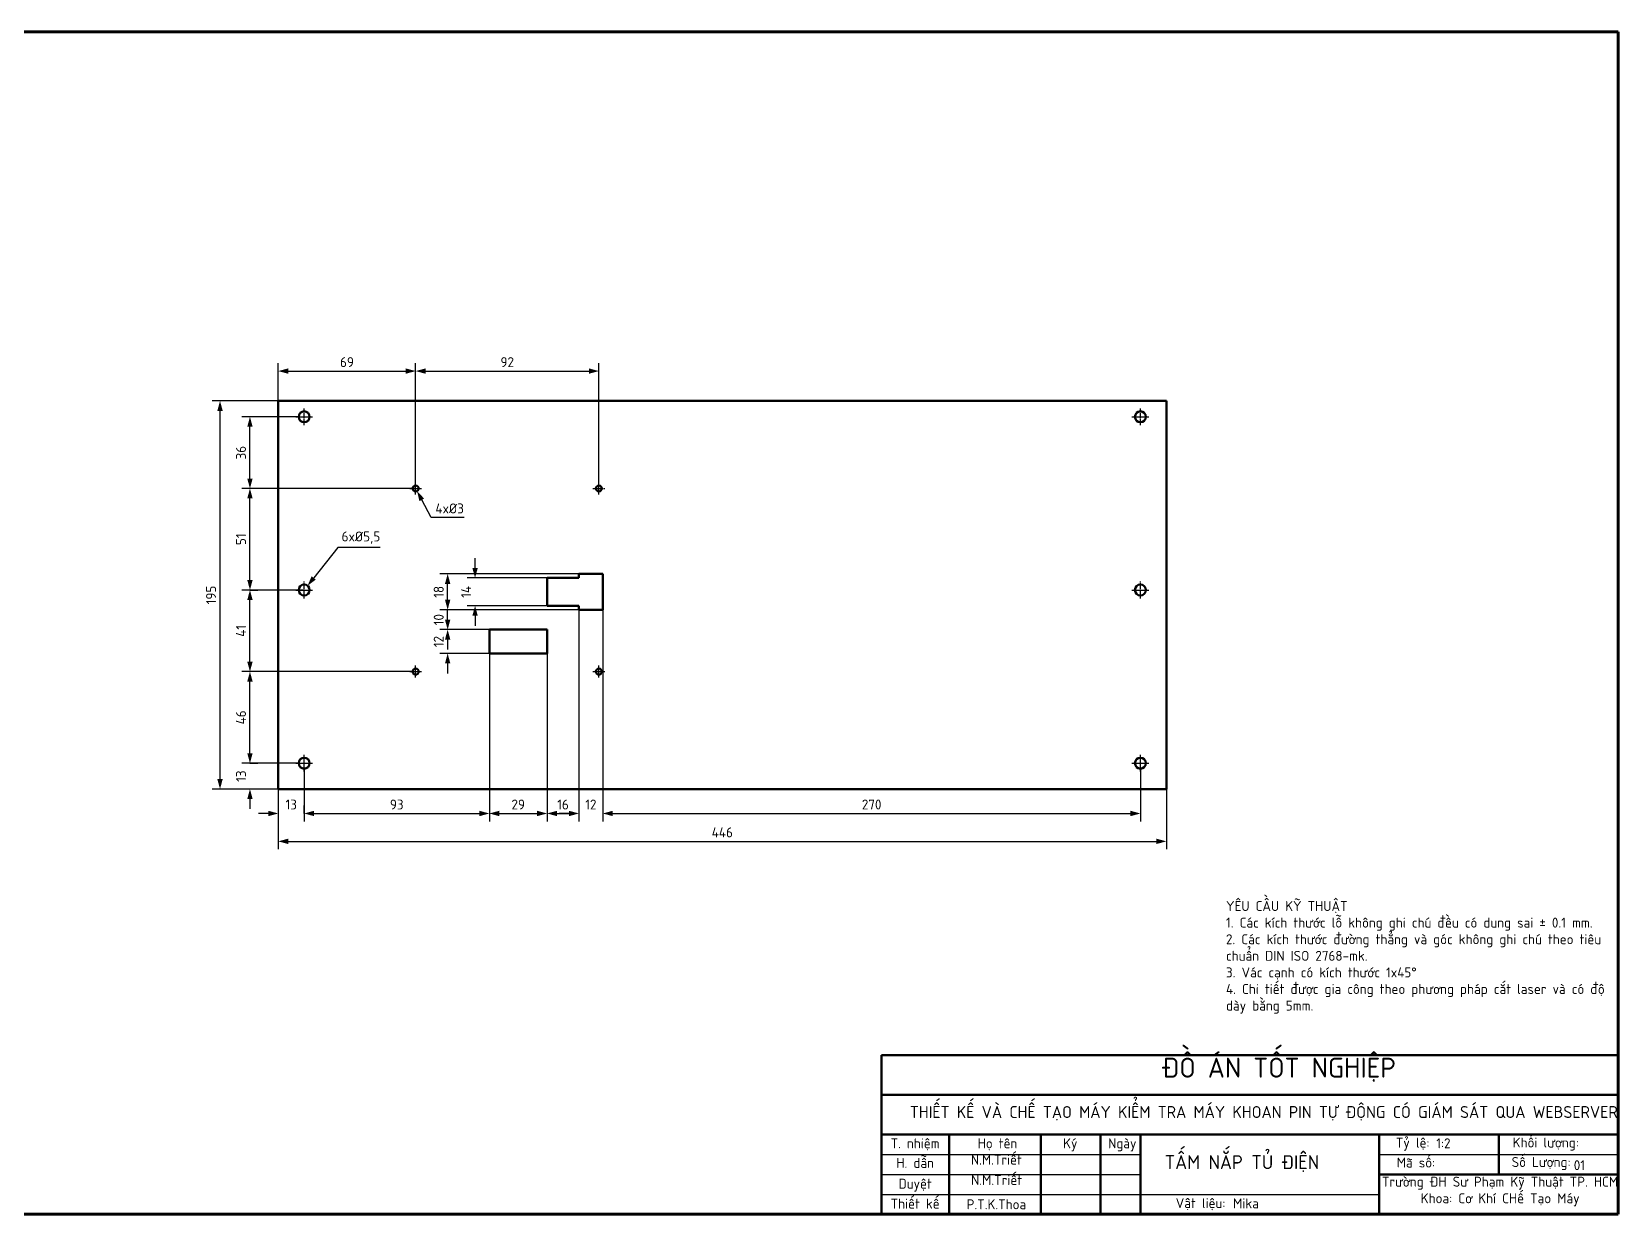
# Model space of a CAD drawing. Header units: millimetres. Extents: x -190 to 12889, y -227 to 3957.
# Drawn here: x 1975 to 2772, y 483 to 1077 of the extents above; entities that cross this region are included whole.
import ezdxf

# ---------------------------------------------------------------- set-up
doc = ezdxf.new("R2010")
doc.units = ezdxf.units.MM
doc.header["$LTSCALE"] = 0.7
doc.header["$PDMODE"] = 35
doc.header["$PDSIZE"] = -4
doc.linetypes.add('CENTER2', pattern=[1.125, 0.75, -0.125, 0.125, -0.125])
doc.layers.get('0').update_dxf_attribs({"color": 255})
for name, color, linetype, lineweight in [('AM_5', 10, 'Continuous', 25), ('AMC_Contour', 7, 'Continuous', 50), ('CON', 7, 'Continuous', 50), ('DIM', 94, 'Continuous', 25), ('KHUNGBV', 5, 'Continuous', 70), ('TEXT', 7, 'Continuous', 25)]:
    doc.layers.add(name, color=color, linetype=linetype, lineweight=lineweight)
doc.styles.add('TCVN-7284', font='tcvn+7284-2003r.ttf')
doc.dimstyles.new('TCVN_ISO-25_RadiusDia', dxfattribs={"dimtxt": 2.5, "dimasz": 2.5, "dimexe": 2, "dimexo": 0, "dimgap": 1, "dimtad": 1, "dimtoh": 1, "dimtxsty": 'TCVN-7284', "dimblk": 'Arrow', "dimcen": 0, "dimclrd": 256, "dimclre": 256, "dimclrt": 256, "dimadec": 0, "dimazin": 0, "dimtfac": 1, "dimtofl": 0, "dimtmove": 1, "dimatfit": 0, "dimldrblk": 'Arrow', "dimfxl": 1, "dimlwd": -1, "dimlwe": -1, "dimarcsym": 0})

# ---------------------------------------------------------------- blocks, each defined once
blk = doc.blocks.new('KHUNG_A3')
at = {"layer": 'CON', "color": 8, "linetype": 'Continuous', "ltscale": 0.66}
for p, q in [((296.71, 84.61), (296.71, 44.61)), ((296.71, 84.61), (481.71, 84.61)), ((296.71, 74.61), (481.71, 74.61)), ((296.71, 64.61), (481.71, 64.61)), ((313.71, 64.61), (313.71, 44.61)), ((336.71, 64.61), (336.71, 44.61)), ((351.71, 64.61), (351.71, 44.61)), ((361.71, 64.61), (361.71, 44.61)), ((421.71, 44.61), (421.71, 64.61)), ((451.71, 54.61), (451.71, 64.61)), ((421.71, 54.61), (481.71, 54.61))]:
    blk.add_line(p, q, dxfattribs=at)
at = {"layer": 'DIM', "color": 8, "linetype": 'Continuous', "ltscale": 0.66}
for p, q in [((296.71, 59.61), (361.71, 59.61)), ((421.71, 59.61), (481.71, 59.61)), ((296.71, 54.61), (361.71, 54.61)), ((296.71, 49.61), (421.71, 49.61))]:
    blk.add_line(p, q, dxfattribs=at)
at = {"layer": 'KHUNGBV', "color": 8, "linetype": 'Continuous', "ltscale": 0.66}
for p, q in [((481.71, 341.61), (61.71, 341.61)), ((481.71, 44.61), (481.71, 341.61)), ((61.71, 44.61), (481.71, 44.61))]:
    blk.add_line(p, q, dxfattribs=at)
at = {"color": 255, "attachment_point": 1, "style": 'TCVN-7284'}
for s, width, insert, char_height in [('{\\W1.485708; }ĐỒ ÁN TỐT NGHIỆP', 65.6643, (362.61, 83.93), 5), ('\\pxqc;T. nhiệm', 16.8827, (296.71, 63.68), 2.5), ('\\pxqc;Tỷ lệ:', 9.8035, (425.19, 63.83), 2.5), ('\\pxqc;Khối lượng:', 20.0073, (453.51, 63.88), 2.5), ('\\pxqc;N.M.Triết', 16.8827, (317.11, 59.57), 2.5), ('{\\W2.460912; }Họ tên', 16.8827, (317.11, 63.68), 2.5), ('{\\W4.544245; }Ký', 16.8827, (335.42, 63.68), 2.5), ('{\\W1.017842; }Ngày', 9.8035, (352.08, 63.68), 2.5), ('\\pxqc;Số Lượng:', 17.9691, (453.36, 58.98), 2.5), ('\\pxqc;H. dẫn', 16.8827, (296.71, 58.76), 2.5), ('{\\W0.286782; }Mã số:', 12.5818, (425.56, 58.85), 2.5), ('\\pxqc;Duyệt', 16.8827, (296.71, 53.54), 2.5), ('\\pxqc;N.M.Triết', 16.8827, (317.16, 54.47), 2.5), ('{\\W0.981773; }Trường ĐH Sư Phạm Kỹ Thuật TP. HCM\\P{\\W7.398439; }Khoa: Cơ Khí CHế Tạo Máy ', 61.6953, (420.88, 54.04), 2.5), ('\\pxqc;Thiết kế', 16.8827, (296.71, 48.52), 2.5), ('\\pxqc;P.T.K.Thoa', 16.8827, (317.11, 48.37), 2.5), ('\\pxi-3,l3,qc,t3;Vật liệu:', 59.8171, (346.92, 48.66), 2.5)]:
    blk.add_mtext_dynamic_manual_height_columns(s, width=width, gutter_width=88.6, heights=[0], dxfattribs=dict(at, insert=insert, char_height=char_height))
at = {"color": 255, "insert": (303.83, 71.79), "char_height": 3, "width": 178.521, "attachment_point": 1, "style": 'TCVN-7284'}
blk.add_mtext('THIẾT KẾ VÀ CHẾ TẠO MÁY KIỂM TRA MÁY KHOAN PIN TỰ ĐỘNG CÓ GIÁM SÁT QUA WEBSERVER\\P', dxfattribs=at)
blk = doc.blocks.new('*U616')
at = {"layer": 'AM_5', "color": 0, "linetype": 'CENTER2', "ltscale": 2.5, "transparency": 16777216}
for p, q in [((-4.25, 0), (-0.55, 0)), ((0, 0.55), (0, 4.25)), ((0.55, 0), (4.25, 0)), ((0, -4.25), (0, -0.55))]:
    blk.add_line(p, q, dxfattribs=at)
at = {"layer": 'AM_5', "color": 0, "linetype": 'Continuous', "ltscale": 2.5, "transparency": 16777216}
for p, q in [((-0.275, 0), (0.275, 0)), ((0, -0.275), (0, 0.275))]:
    blk.add_line(p, q, dxfattribs=at)
blk = doc.blocks.new('*U617')
at = {"layer": 'AM_5', "color": 0, "linetype": 'CENTER2', "ltscale": 2.5, "transparency": 16777216}
for p, q in [((-4.25, 0), (-0.55, 0)), ((0, 0.55), (0, 4.25)), ((0.55, 0), (4.25, 0)), ((0, -4.25), (0, -0.55))]:
    blk.add_line(p, q, dxfattribs=at)
at = {"layer": 'AM_5', "color": 0, "linetype": 'Continuous', "ltscale": 2.5, "transparency": 16777216}
for p, q in [((-0.275, 0), (0.275, 0)), ((0, -0.275), (0, 0.275))]:
    blk.add_line(p, q, dxfattribs=at)
blk = doc.blocks.new('*U618')
at = {"layer": 'AM_5', "color": 0, "linetype": 'CENTER2', "ltscale": 2.5, "transparency": 16777216}
for p, q in [((-4.25, 0), (-0.55, 0)), ((0, 0.55), (0, 4.25)), ((0.55, 0), (4.25, 0)), ((0, -4.25), (0, -0.55))]:
    blk.add_line(p, q, dxfattribs=at)
at = {"layer": 'AM_5', "color": 0, "linetype": 'Continuous', "ltscale": 2.5, "transparency": 16777216}
for p, q in [((-0.275, 0), (0.275, 0)), ((0, -0.275), (0, 0.275))]:
    blk.add_line(p, q, dxfattribs=at)
blk = doc.blocks.new('*U619')
at = {"layer": 'AM_5', "color": 0, "linetype": 'CENTER2', "ltscale": 2.5, "transparency": 16777216}
for p, q in [((-4.25, 0), (-0.55, 0)), ((0, 0.55), (0, 4.25)), ((0.55, 0), (4.25, 0)), ((0, -4.25), (0, -0.55))]:
    blk.add_line(p, q, dxfattribs=at)
at = {"layer": 'AM_5', "color": 0, "linetype": 'Continuous', "ltscale": 2.5, "transparency": 16777216}
for p, q in [((-0.275, 0), (0.275, 0)), ((0, -0.275), (0, 0.275))]:
    blk.add_line(p, q, dxfattribs=at)
blk = doc.blocks.new('*U620')
at = {"layer": 'AM_5', "color": 0, "linetype": 'CENTER2', "ltscale": 2.5, "transparency": 16777216}
for p, q in [((-3, 0), (-0.3, 0)), ((0, 0.3), (0, 3)), ((0.3, 0), (3, 0)), ((0, -3), (0, -0.3))]:
    blk.add_line(p, q, dxfattribs=at)
at = {"layer": 'AM_5', "color": 0, "linetype": 'Continuous', "ltscale": 2.5, "transparency": 16777216}
for p, q in [((-0.15, 0), (0.15, 0)), ((0, -0.15), (0, 0.15))]:
    blk.add_line(p, q, dxfattribs=at)
blk = doc.blocks.new('*U621')
at = {"layer": 'AM_5', "color": 0, "linetype": 'CENTER2', "ltscale": 2.5, "transparency": 16777216}
for p, q in [((-3, 0), (-0.3, 0)), ((0, 0.3), (0, 3)), ((0.3, 0), (3, 0)), ((0, -3), (0, -0.3))]:
    blk.add_line(p, q, dxfattribs=at)
at = {"layer": 'AM_5', "color": 0, "linetype": 'Continuous', "ltscale": 2.5, "transparency": 16777216}
for p, q in [((-0.15, 0), (0.15, 0)), ((0, -0.15), (0, 0.15))]:
    blk.add_line(p, q, dxfattribs=at)
blk = doc.blocks.new('*U622')
at = {"layer": 'AM_5', "color": 0, "linetype": 'CENTER2', "ltscale": 2.5, "transparency": 16777216}
for p, q in [((-3, 0), (-0.3, 0)), ((0, 0.3), (0, 3)), ((0.3, 0), (3, 0)), ((0, -3), (0, -0.3))]:
    blk.add_line(p, q, dxfattribs=at)
at = {"layer": 'AM_5', "color": 0, "linetype": 'Continuous', "ltscale": 2.5, "transparency": 16777216}
for p, q in [((-0.15, 0), (0.15, 0)), ((0, -0.15), (0, 0.15))]:
    blk.add_line(p, q, dxfattribs=at)
blk = doc.blocks.new('*U613')
at = {"layer": 'AM_5', "color": 0, "linetype": 'CENTER2', "ltscale": 2.5, "transparency": 16777216}
for p, q in [((-3, 0), (-0.3, 0)), ((0, 0.3), (0, 3)), ((0.3, 0), (3, 0)), ((0, -3), (0, -0.3))]:
    blk.add_line(p, q, dxfattribs=at)
at = {"layer": 'AM_5', "color": 0, "linetype": 'Continuous', "ltscale": 2.5, "transparency": 16777216}
for p, q in [((-0.15, 0), (0.15, 0)), ((0, -0.15), (0, 0.15))]:
    blk.add_line(p, q, dxfattribs=at)
blk = doc.blocks.new('*U614')
at = {"layer": 'AM_5', "color": 0, "linetype": 'CENTER2', "ltscale": 2.5, "transparency": 16777216}
for p, q in [((-4.25, 0), (-0.55, 0)), ((0, 0.55), (0, 4.25)), ((0.55, 0), (4.25, 0)), ((0, -4.25), (0, -0.55))]:
    blk.add_line(p, q, dxfattribs=at)
at = {"layer": 'AM_5', "color": 0, "linetype": 'Continuous', "ltscale": 2.5, "transparency": 16777216}
for p, q in [((-0.275, 0), (0.275, 0)), ((0, -0.275), (0, 0.275))]:
    blk.add_line(p, q, dxfattribs=at)
blk = doc.blocks.new('*U615')
at = {"layer": 'AM_5', "color": 0, "linetype": 'CENTER2', "ltscale": 2.5, "transparency": 16777216}
for p, q in [((-4.25, 0), (-0.55, 0)), ((0, 0.55), (0, 4.25)), ((0.55, 0), (4.25, 0)), ((0, -4.25), (0, -0.55))]:
    blk.add_line(p, q, dxfattribs=at)
at = {"layer": 'AM_5', "color": 0, "linetype": 'Continuous', "ltscale": 2.5, "transparency": 16777216}
for p, q in [((-0.275, 0), (0.275, 0)), ((0, -0.275), (0, 0.275))]:
    blk.add_line(p, q, dxfattribs=at)
blk = doc.blocks.new('NAP_TREN1')
at = {"layer": 'CON'}
for p, q in [((3385.56, 809.79), (2939.56, 809.79)), ((2939.56, 809.79), (2939.56, 614.79)), ((3385.56, 614.79), (3385.56, 809.79)), ((3090.56, 720.89), (3074.56, 720.89)), ((3074.56, 720.89), (3074.56, 706.89)), ((3102.56, 722.89), (3090.56, 722.89)), ((3090.56, 722.89), (3090.56, 720.89)), ((3102.56, 704.89), (3102.56, 722.89)), ((3074.56, 706.89), (3090.56, 706.89)), ((3090.56, 706.89), (3090.56, 704.89)), ((3090.56, 704.89), (3102.56, 704.89)), ((3074.56, 694.89), (3045.56, 694.89)), ((3045.56, 694.89), (3045.56, 682.89)), ((3074.56, 682.89), (3074.56, 694.89)), ((3045.56, 682.89), (3074.56, 682.89)), ((2939.56, 614.79), (3385.56, 614.79))]:
    blk.add_line(p, q, dxfattribs=at)
for centre, radius in [((2952.56, 801.79), 2.75), ((3372.56, 801.79), 2.75), ((3008.56, 765.79), 1.5), ((3100.56, 765.79), 1.5), ((2952.56, 714.79), 2.75), ((3372.56, 714.79), 2.75), ((3008.56, 673.79), 1.5), ((3100.56, 673.79), 1.5), ((2952.56, 627.79), 2.75), ((3372.56, 627.79), 2.75)]:
    blk.add_circle(centre, radius, dxfattribs=at)
at = {"layer": 'AM_5', "linetype": 'CENTER2', "ltscale": 2.5}
for name, p in [('*U615', (2952.56, 801.79)), ('*U617', (3372.56, 801.79)), ('*U613', (3008.56, 765.79)), ('*U622', (3100.56, 765.79)), ('*U614', (2952.56, 714.79)), ('*U616', (3372.56, 714.79)), ('*U620', (3008.56, 673.79)), ('*U621', (3100.56, 673.79)), ('*U619', (2952.56, 627.79)), ('*U618', (3372.56, 627.79))]:
    blk.add_blockref(name, p, dxfattribs=at)
blk = doc.blocks.new('Arrow')
at = {"layer": 'DIM'}
blk.add_solid([(-1, 0.27), (-1, -0.27), (0, 0)], dxfattribs=at)
blk = doc.blocks.new('*D285')
at = {"layer": 'Defpoints', "color": 0, "ltscale": 0.2, "transparency": 16777216}
for p in [(2084.4, 709.44), (2108.87, 709.44), (2098.62, 696.44)]:
    blk.add_point(p, dxfattribs=at)
at = {"layer": 'DIM', "linetype": 'ByBlock', "ltscale": 0.2, "transparency": 16777216}
for p, q in [((2084.4, 714.44), (2084.4, 719.44)), ((2108.87, 709.44), (2080.4, 709.44)), ((2098.62, 696.44), (2080.4, 696.44)), ((2084.4, 691.44), (2084.4, 686.44))]:
    blk.add_line(p, q, dxfattribs=at)
at = {"layer": 'DIM', "ltscale": 0.2, "transparency": 16777216, "xscale": 5.000000000000013, "yscale": 5.000000000000013, "zscale": 5.000000000000013}
for p, rotation in [((2084.4, 709.44), 270), ((2084.4, 696.44), 90)]:
    blk.add_blockref('Arrow', p, dxfattribs=dict(at, rotation=rotation))
at = {"layer": 'DIM', "ltscale": 0.2, "transparency": 16777216, "insert": (2079.9, 702.94), "char_height": 5, "attachment_point": 5, "rotation": 90, "style": 'TCVN-7284'}
blk.add_mtext('13', dxfattribs=at)
blk = doc.blocks.new('*D286')
at = {"layer": 'Defpoints', "color": 0, "ltscale": 0.2, "transparency": 16777216}
for p in [(2084.4, 847.44), (2167.62, 847.44), (2111.62, 796.44)]:
    blk.add_point(p, dxfattribs=at)
at = {"layer": 'DIM', "linetype": 'ByBlock', "ltscale": 0.2, "transparency": 16777216}
for p, q in [((2167.62, 847.44), (2080.4, 847.44)), ((2084.4, 801.44), (2084.4, 842.44)), ((2111.62, 796.44), (2080.4, 796.44))]:
    blk.add_line(p, q, dxfattribs=at)
at = {"layer": 'DIM', "ltscale": 0.2, "transparency": 16777216, "xscale": 5.000000000000013, "yscale": 5.000000000000013, "zscale": 5.000000000000013}
for p, rotation in [((2084.4, 847.44), 90), ((2084.4, 796.44), 270)]:
    blk.add_blockref('Arrow', p, dxfattribs=dict(at, rotation=rotation))
at = {"layer": 'DIM', "ltscale": 0.2, "transparency": 16777216, "insert": (2079.9, 821.94), "char_height": 5, "attachment_point": 5, "rotation": 90, "style": 'TCVN-7284'}
blk.add_mtext('51', dxfattribs=at)
blk = doc.blocks.new('*D287')
at = {"layer": 'Defpoints', "color": 0, "ltscale": 0.2, "transparency": 16777216}
for p in [(2084.4, 883.44), (2108.87, 883.44), (2167.62, 847.44)]:
    blk.add_point(p, dxfattribs=at)
at = {"layer": 'DIM', "linetype": 'ByBlock', "ltscale": 0.2, "transparency": 16777216}
for p, q in [((2108.87, 883.44), (2080.4, 883.44)), ((2084.4, 852.44), (2084.4, 878.44)), ((2167.62, 847.44), (2080.4, 847.44))]:
    blk.add_line(p, q, dxfattribs=at)
at = {"layer": 'DIM', "ltscale": 0.2, "transparency": 16777216, "xscale": 5.000000000000013, "yscale": 5.000000000000013, "zscale": 5.000000000000013}
for p, rotation in [((2084.4, 883.44), 90), ((2084.4, 847.44), 270)]:
    blk.add_blockref('Arrow', p, dxfattribs=dict(at, rotation=rotation))
at = {"layer": 'DIM', "ltscale": 0.2, "transparency": 16777216, "insert": (2079.9, 865.44), "char_height": 5, "attachment_point": 5, "rotation": 90, "style": 'TCVN-7284'}
blk.add_mtext('36', dxfattribs=at)
blk = doc.blocks.new('*D288')
at = {"layer": 'Defpoints', "color": 0, "ltscale": 0.2, "transparency": 16777216}
for p in [(2084.4, 755.44), (2166.12, 755.44), (2084.4, 709.44)]:
    blk.add_point(p, dxfattribs=at)
at = {"layer": 'DIM', "linetype": 'ByBlock', "ltscale": 0.2, "transparency": 16777216}
for p, q in [((2166.12, 755.44), (2080.4, 755.44)), ((2084.4, 714.44), (2084.4, 750.44)), ((2084.4, 709.44), (2088.4, 709.44))]:
    blk.add_line(p, q, dxfattribs=at)
at = {"layer": 'DIM', "ltscale": 0.2, "transparency": 16777216, "xscale": 5.000000000000013, "yscale": 5.000000000000013, "zscale": 5.000000000000013}
for p, rotation in [((2084.4, 755.44), 90), ((2084.4, 709.44), 270)]:
    blk.add_blockref('Arrow', p, dxfattribs=dict(at, rotation=rotation))
at = {"layer": 'DIM', "ltscale": 0.2, "transparency": 16777216, "insert": (2079.9, 732.44), "char_height": 5, "attachment_point": 5, "rotation": 90, "style": 'TCVN-7284'}
blk.add_mtext('46', dxfattribs=at)
blk = doc.blocks.new('*D289')
at = {"layer": 'Defpoints', "color": 0, "ltscale": 0.2, "transparency": 16777216}
for p in [(2084.4, 796.44), (2084.4, 796.44), (2166.12, 755.44)]:
    blk.add_point(p, dxfattribs=at)
at = {"layer": 'DIM', "linetype": 'ByBlock', "ltscale": 0.2, "transparency": 16777216}
for p, q in [((2084.4, 796.44), (2088.4, 796.44)), ((2084.4, 760.44), (2084.4, 791.44)), ((2166.12, 755.44), (2080.4, 755.44))]:
    blk.add_line(p, q, dxfattribs=at)
at = {"layer": 'DIM', "ltscale": 0.2, "transparency": 16777216, "xscale": 5.000000000000013, "yscale": 5.000000000000013, "zscale": 5.000000000000013}
for p, rotation in [((2084.4, 796.44), 90), ((2084.4, 755.44), 270)]:
    blk.add_blockref('Arrow', p, dxfattribs=dict(at, rotation=rotation))
at = {"layer": 'DIM', "ltscale": 0.2, "transparency": 16777216, "insert": (2079.9, 775.94), "char_height": 5, "attachment_point": 5, "rotation": 90, "style": 'TCVN-7284'}
blk.add_mtext('41', dxfattribs=at)
blk = doc.blocks.new('*D290')
at = {"layer": 'Defpoints', "color": 0, "ltscale": 0.2, "transparency": 16777216}
for p in [(2111.62, 706.69), (2098.62, 696.44), (2111.62, 684.19)]:
    blk.add_point(p, dxfattribs=at)
at = {"layer": 'DIM', "linetype": 'ByBlock', "ltscale": 0.2, "transparency": 16777216}
for p, q in [((2111.62, 706.69), (2111.62, 680.19)), ((2098.62, 696.44), (2098.62, 680.19)), ((2093.62, 684.19), (2088.62, 684.19)), ((2116.62, 684.19), (2121.62, 684.19))]:
    blk.add_line(p, q, dxfattribs=at)
at = {"layer": 'DIM', "ltscale": 0.2, "transparency": 16777216, "xscale": 5.000000000000013, "yscale": 5.000000000000013, "zscale": 5.000000000000013}
blk.add_blockref('Arrow', (2098.62, 684.19), dxfattribs=at)
at = {"layer": 'DIM', "ltscale": 0.2, "transparency": 16777216, "xscale": 5.000000000000013, "yscale": 5.000000000000013, "zscale": 5.000000000000013, "rotation": 180}
blk.add_blockref('Arrow', (2111.62, 684.19), dxfattribs=at)
at = {"layer": 'DIM', "ltscale": 0.2, "transparency": 16777216, "insert": (2105.12, 688.69), "char_height": 5, "attachment_point": 5, "style": 'TCVN-7284'}
blk.add_mtext('13', dxfattribs=at)
blk = doc.blocks.new('*D291')
at = {"layer": 'Defpoints', "color": 0, "ltscale": 0.7, "transparency": 16777216}
for p in [(2098.62, 696.44), (2544.62, 696.44), (2544.62, 670.19)]:
    blk.add_point(p, dxfattribs=at)
at = {"layer": 'DIM', "ltscale": 0.7, "transparency": 16777216}
for p, q in [((2098.62, 696.44), (2098.62, 666.19)), ((2544.62, 696.44), (2544.62, 666.19)), ((2103.62, 670.19), (2539.62, 670.19))]:
    blk.add_line(p, q, dxfattribs=at)
at = {"layer": 'DIM', "ltscale": 0.7, "transparency": 16777216, "xscale": 5, "yscale": 5, "zscale": 5, "rotation": 180}
blk.add_blockref('Arrow', (2098.62, 670.19), dxfattribs=at)
at = {"layer": 'DIM', "ltscale": 0.7, "transparency": 16777216, "xscale": 5, "yscale": 5, "zscale": 5}
blk.add_blockref('Arrow', (2544.62, 670.19), dxfattribs=at)
at = {"layer": 'DIM', "ltscale": 0.7, "transparency": 16777216, "insert": (2321.62, 674.69), "char_height": 5, "attachment_point": 5, "style": 'TCVN-7284', "bg_fill": 3, "box_fill_scale": 1.1, "bg_fill_color": 256, "bg_fill_true_color": 13158600, "bg_fill_transparency": 0}
blk.add_mtext('446', dxfattribs=at)
blk = doc.blocks.new('*D292')
at = {"layer": 'Defpoints', "color": 0, "ltscale": 0.2, "transparency": 16777216}
for p in [(2204.62, 764.54), (2111.62, 684.19), (2204.62, 684.19)]:
    blk.add_point(p, dxfattribs=at)
at = {"layer": 'DIM', "linetype": 'ByBlock', "ltscale": 0.2, "transparency": 16777216}
for p, q in [((2204.62, 764.54), (2204.62, 680.19)), ((2111.62, 684.19), (2111.62, 688.19)), ((2116.62, 684.19), (2199.62, 684.19))]:
    blk.add_line(p, q, dxfattribs=at)
at = {"layer": 'DIM', "ltscale": 0.2, "transparency": 16777216, "xscale": 5.000000000000013, "yscale": 5.000000000000013, "zscale": 5.000000000000013, "rotation": 180}
blk.add_blockref('Arrow', (2111.62, 684.19), dxfattribs=at)
at = {"layer": 'DIM', "ltscale": 0.2, "transparency": 16777216, "xscale": 5.000000000000013, "yscale": 5.000000000000013, "zscale": 5.000000000000013}
blk.add_blockref('Arrow', (2204.62, 684.19), dxfattribs=at)
at = {"layer": 'DIM', "ltscale": 0.2, "transparency": 16777216, "insert": (2158.12, 688.69), "char_height": 5, "attachment_point": 5, "style": 'TCVN-7284'}
blk.add_mtext('93', dxfattribs=at)
blk = doc.blocks.new('*D293')
at = {"layer": 'Defpoints', "color": 0, "ltscale": 0.2, "transparency": 16777216}
for p in [(2204.62, 764.54), (2233.62, 764.54), (2233.62, 684.19)]:
    blk.add_point(p, dxfattribs=at)
at = {"layer": 'DIM', "linetype": 'ByBlock', "ltscale": 0.2, "transparency": 16777216}
for p, q in [((2204.62, 764.54), (2204.62, 680.19)), ((2233.62, 764.54), (2233.62, 680.19)), ((2209.62, 684.19), (2228.62, 684.19))]:
    blk.add_line(p, q, dxfattribs=at)
at = {"layer": 'DIM', "ltscale": 0.2, "transparency": 16777216, "xscale": 5.000000000000013, "yscale": 5.000000000000013, "zscale": 5.000000000000013, "rotation": 180}
blk.add_blockref('Arrow', (2204.62, 684.19), dxfattribs=at)
at = {"layer": 'DIM', "ltscale": 0.2, "transparency": 16777216, "xscale": 5.000000000000013, "yscale": 5.000000000000013, "zscale": 5.000000000000013}
blk.add_blockref('Arrow', (2233.62, 684.19), dxfattribs=at)
at = {"layer": 'DIM', "ltscale": 0.2, "transparency": 16777216, "insert": (2219.12, 688.69), "char_height": 5, "attachment_point": 5, "style": 'TCVN-7284'}
blk.add_mtext('29', dxfattribs=at)
blk = doc.blocks.new('*D294')
at = {"layer": 'Defpoints', "color": 0, "ltscale": 0.2, "transparency": 16777216}
for p in [(2249.62, 786.31), (2233.62, 764.54), (2249.62, 684.19)]:
    blk.add_point(p, dxfattribs=at)
at = {"layer": 'DIM', "linetype": 'ByBlock', "ltscale": 0.2, "transparency": 16777216}
for p, q in [((2249.62, 786.31), (2249.62, 680.19)), ((2233.62, 764.54), (2233.62, 680.19)), ((2238.62, 684.19), (2244.62, 684.19))]:
    blk.add_line(p, q, dxfattribs=at)
at = {"layer": 'DIM', "ltscale": 0.2, "transparency": 16777216, "xscale": 5.000000000000013, "yscale": 5.000000000000013, "zscale": 5.000000000000013, "rotation": 180}
blk.add_blockref('Arrow', (2233.62, 684.19), dxfattribs=at)
at = {"layer": 'DIM', "ltscale": 0.2, "transparency": 16777216, "xscale": 5.000000000000013, "yscale": 5.000000000000013, "zscale": 5.000000000000013}
blk.add_blockref('Arrow', (2249.62, 684.19), dxfattribs=at)
at = {"layer": 'DIM', "ltscale": 0.2, "transparency": 16777216, "insert": (2241.62, 688.69), "char_height": 5, "attachment_point": 5, "style": 'TCVN-7284'}
blk.add_mtext('16', dxfattribs=at)
blk = doc.blocks.new('*D295')
at = {"layer": 'Defpoints', "color": 0, "ltscale": 0.2, "transparency": 16777216}
for p in [(2249.62, 786.54), (2261.62, 786.31), (2261.62, 684.19)]:
    blk.add_point(p, dxfattribs=at)
at = {"layer": 'DIM', "linetype": 'ByBlock', "ltscale": 0.2, "transparency": 16777216}
for p, q in [((2249.62, 786.54), (2249.62, 680.19)), ((2261.62, 786.31), (2261.62, 680.19)), ((2244.62, 684.19), (2239.62, 684.19)), ((2266.62, 684.19), (2271.62, 684.19))]:
    blk.add_line(p, q, dxfattribs=at)
at = {"layer": 'DIM', "ltscale": 0.2, "transparency": 16777216, "xscale": 5.000000000000013, "yscale": 5.000000000000013, "zscale": 5.000000000000013}
blk.add_blockref('Arrow', (2249.62, 684.19), dxfattribs=at)
at = {"layer": 'DIM', "ltscale": 0.2, "transparency": 16777216, "xscale": 5.000000000000013, "yscale": 5.000000000000013, "zscale": 5.000000000000013, "rotation": 180}
blk.add_blockref('Arrow', (2261.62, 684.19), dxfattribs=at)
at = {"layer": 'DIM', "ltscale": 0.2, "transparency": 16777216, "insert": (2255.62, 688.69), "char_height": 5, "attachment_point": 5, "style": 'TCVN-7284'}
blk.add_mtext('12', dxfattribs=at)
blk = doc.blocks.new('*D296')
at = {"layer": 'Defpoints', "color": 0, "ltscale": 0.2, "transparency": 16777216}
for p in [(2261.62, 786.31), (2531.62, 706.69), (2531.62, 684.19)]:
    blk.add_point(p, dxfattribs=at)
at = {"layer": 'DIM', "linetype": 'ByBlock', "ltscale": 0.2, "transparency": 16777216}
for p, q in [((2261.62, 786.31), (2261.62, 680.19)), ((2531.62, 706.69), (2531.62, 680.19)), ((2266.62, 684.19), (2526.62, 684.19))]:
    blk.add_line(p, q, dxfattribs=at)
at = {"layer": 'DIM', "ltscale": 0.2, "transparency": 16777216, "xscale": 5.000000000000013, "yscale": 5.000000000000013, "zscale": 5.000000000000013, "rotation": 180}
blk.add_blockref('Arrow', (2261.62, 684.19), dxfattribs=at)
at = {"layer": 'DIM', "ltscale": 0.2, "transparency": 16777216, "xscale": 5.000000000000013, "yscale": 5.000000000000013, "zscale": 5.000000000000013}
blk.add_blockref('Arrow', (2531.62, 684.19), dxfattribs=at)
at = {"layer": 'DIM', "ltscale": 0.2, "transparency": 16777216, "insert": (2396.62, 688.69), "char_height": 5, "attachment_point": 5, "style": 'TCVN-7284'}
blk.add_mtext('270', dxfattribs=at)
blk = doc.blocks.new('*D297')
at = {"layer": 'Defpoints', "color": 0, "ltscale": 0.2, "transparency": 16777216}
for p in [(2167.62, 906.41), (2098.62, 891.44), (2167.62, 848.94)]:
    blk.add_point(p, dxfattribs=at)
at = {"layer": 'DIM', "linetype": 'ByBlock', "ltscale": 0.2, "transparency": 16777216}
for p, q in [((2098.62, 891.44), (2098.62, 910.41)), ((2167.62, 848.94), (2167.62, 910.41)), ((2103.62, 906.41), (2162.62, 906.41))]:
    blk.add_line(p, q, dxfattribs=at)
at = {"layer": 'DIM', "ltscale": 0.2, "transparency": 16777216, "xscale": 5.000000000000013, "yscale": 5.000000000000013, "zscale": 5.000000000000013, "rotation": 180}
blk.add_blockref('Arrow', (2098.62, 906.41), dxfattribs=at)
at = {"layer": 'DIM', "ltscale": 0.2, "transparency": 16777216, "xscale": 5.000000000000013, "yscale": 5.000000000000013, "zscale": 5.000000000000013}
blk.add_blockref('Arrow', (2167.62, 906.41), dxfattribs=at)
at = {"layer": 'DIM', "ltscale": 0.2, "transparency": 16777216, "insert": (2133.12, 910.91), "char_height": 5, "attachment_point": 5, "style": 'TCVN-7284'}
blk.add_mtext('69', dxfattribs=at)
blk = doc.blocks.new('*D298')
at = {"layer": 'Defpoints', "color": 0, "ltscale": 0.2, "transparency": 16777216}
for p in [(2259.62, 906.41), (2167.62, 848.94), (2259.62, 848.94)]:
    blk.add_point(p, dxfattribs=at)
at = {"layer": 'DIM', "ltscale": 0.2, "transparency": 16777216}
for p, q in [((2167.62, 848.94), (2167.62, 910.41)), ((2259.62, 848.94), (2259.62, 910.41)), ((2172.62, 906.41), (2254.62, 906.41))]:
    blk.add_line(p, q, dxfattribs=at)
at = {"layer": 'DIM', "ltscale": 0.2, "transparency": 16777216, "xscale": 5.000000000000284, "yscale": 5.000000000000284, "zscale": 5.000000000000284, "rotation": 180}
blk.add_blockref('Arrow', (2167.62, 906.41), dxfattribs=at)
at = {"layer": 'DIM', "ltscale": 0.2, "transparency": 16777216, "xscale": 5.000000000000284, "yscale": 5.000000000000284, "zscale": 5.000000000000284}
blk.add_blockref('Arrow', (2259.62, 906.41), dxfattribs=at)
at = {"layer": 'DIM', "ltscale": 0.2, "transparency": 16777216, "insert": (2213.62, 910.91), "char_height": 5, "attachment_point": 5, "style": 'TCVN-7284'}
blk.add_mtext('92', dxfattribs=at)
blk = doc.blocks.new('*D351')
at = {"layer": 'Defpoints', "color": 0, "ltscale": 0.7, "transparency": 16777216}
for p in [(2069.37, 891.44), (2098.62, 891.44), (2098.62, 696.44)]:
    blk.add_point(p, dxfattribs=at)
at = {"layer": 'DIM', "ltscale": 0.7, "transparency": 16777216}
for p, q in [((2098.62, 891.44), (2065.37, 891.44)), ((2069.37, 701.44), (2069.37, 886.44)), ((2098.62, 696.44), (2065.37, 696.44))]:
    blk.add_line(p, q, dxfattribs=at)
at = {"layer": 'DIM', "ltscale": 0.7, "transparency": 16777216, "xscale": 5, "yscale": 5, "zscale": 5}
for p, rotation in [((2069.37, 891.44), 90), ((2069.37, 696.44), 270)]:
    blk.add_blockref('Arrow', p, dxfattribs=dict(at, rotation=rotation))
at = {"layer": 'DIM', "ltscale": 0.7, "transparency": 16777216, "insert": (2064.87, 793.94), "char_height": 5, "attachment_point": 5, "rotation": 90, "style": 'TCVN-7284', "bg_fill": 3, "box_fill_scale": 1.1, "bg_fill_color": 256, "bg_fill_true_color": 13158600, "bg_fill_transparency": 0}
blk.add_mtext('195', dxfattribs=at)
blk = doc.blocks.new('*D609')
at = {"layer": 'Defpoints', "color": 0, "ltscale": 0.2, "transparency": 16777216}
for p in [(2183.69, 776.54), (2204.62, 776.54), (2204.62, 764.54)]:
    blk.add_point(p, dxfattribs=at)
at = {"layer": 'DIM', "linetype": 'ByBlock', "ltscale": 0.2, "transparency": 16777216}
for p, q in [((2183.69, 781.54), (2183.69, 786.54)), ((2204.62, 776.54), (2179.69, 776.54)), ((2204.62, 764.54), (2179.69, 764.54)), ((2183.69, 759.54), (2183.69, 754.54))]:
    blk.add_line(p, q, dxfattribs=at)
at = {"layer": 'DIM', "ltscale": 0.2, "transparency": 16777216, "xscale": 5.000000000000013, "yscale": 5.000000000000013, "zscale": 5.000000000000013}
for p, rotation in [((2183.69, 776.54), 270), ((2183.69, 764.54), 90)]:
    blk.add_blockref('Arrow', p, dxfattribs=dict(at, rotation=rotation))
at = {"layer": 'DIM', "ltscale": 0.2, "transparency": 16777216, "insert": (2179.19, 770.54), "char_height": 5, "attachment_point": 5, "rotation": 90, "style": 'TCVN-7284'}
blk.add_mtext('12', dxfattribs=at)
blk = doc.blocks.new('*D610')
at = {"layer": 'Defpoints', "color": 0, "ltscale": 0.2, "transparency": 16777216}
for p in [(2183.69, 786.54), (2249.62, 786.54), (2233.62, 776.54)]:
    blk.add_point(p, dxfattribs=at)
at = {"layer": 'DIM', "linetype": 'ByBlock', "ltscale": 0.2, "transparency": 16777216}
for p, q in [((2183.69, 791.54), (2183.69, 796.54)), ((2249.62, 786.54), (2179.69, 786.54)), ((2233.62, 776.54), (2179.69, 776.54)), ((2183.69, 771.54), (2183.69, 766.54))]:
    blk.add_line(p, q, dxfattribs=at)
at = {"layer": 'DIM', "ltscale": 0.2, "transparency": 16777216, "xscale": 5.000000000000013, "yscale": 5.000000000000013, "zscale": 5.000000000000013}
for p, rotation in [((2183.69, 786.54), 270), ((2183.69, 776.54), 90)]:
    blk.add_blockref('Arrow', p, dxfattribs=dict(at, rotation=rotation))
at = {"layer": 'DIM', "ltscale": 0.2, "transparency": 16777216, "insert": (2179.19, 781.54), "char_height": 5, "attachment_point": 5, "rotation": 90, "style": 'TCVN-7284'}
blk.add_mtext('10', dxfattribs=at)
blk = doc.blocks.new('*D611')
at = {"layer": 'Defpoints', "color": 0, "ltscale": 0.2, "transparency": 16777216}
for p in [(2197.46, 802.5), (2233.62, 802.5), (2233.62, 788.5)]:
    blk.add_point(p, dxfattribs=at)
at = {"layer": 'DIM', "linetype": 'ByBlock', "ltscale": 0.2, "transparency": 16777216}
for p, q in [((2197.46, 807.5), (2197.46, 812.5)), ((2233.62, 802.5), (2193.46, 802.5)), ((2233.62, 788.5), (2193.46, 788.5)), ((2197.46, 783.5), (2197.46, 778.5))]:
    blk.add_line(p, q, dxfattribs=at)
at = {"layer": 'DIM', "ltscale": 0.2, "transparency": 16777216, "xscale": 5.000000000000013, "yscale": 5.000000000000013, "zscale": 5.000000000000013}
for p, rotation in [((2197.46, 802.5), 270), ((2197.46, 788.5), 90)]:
    blk.add_blockref('Arrow', p, dxfattribs=dict(at, rotation=rotation))
at = {"layer": 'DIM', "ltscale": 0.2, "transparency": 16777216, "insert": (2192.96, 795.5), "char_height": 5, "attachment_point": 5, "rotation": 90, "style": 'TCVN-7284'}
blk.add_mtext('14', dxfattribs=at)
blk = doc.blocks.new('*D612')
at = {"layer": 'Defpoints', "color": 0, "ltscale": 0.2, "transparency": 16777216}
for p in [(2183.69, 804.54), (2249.62, 804.54), (2249.62, 786.54)]:
    blk.add_point(p, dxfattribs=at)
at = {"layer": 'DIM', "linetype": 'ByBlock', "ltscale": 0.2, "transparency": 16777216}
for p, q in [((2249.62, 804.54), (2179.69, 804.54)), ((2183.69, 791.54), (2183.69, 799.54)), ((2249.62, 786.54), (2179.69, 786.54))]:
    blk.add_line(p, q, dxfattribs=at)
at = {"layer": 'DIM', "ltscale": 0.2, "transparency": 16777216, "xscale": 5.000000000000013, "yscale": 5.000000000000013, "zscale": 5.000000000000013}
for p, rotation in [((2183.69, 804.54), 90), ((2183.69, 786.54), 270)]:
    blk.add_blockref('Arrow', p, dxfattribs=dict(at, rotation=rotation))
at = {"layer": 'DIM', "ltscale": 0.2, "transparency": 16777216, "insert": (2179.19, 795.54), "char_height": 5, "attachment_point": 5, "rotation": 90, "style": 'TCVN-7284'}
blk.add_mtext('18', dxfattribs=at)
blk = doc.blocks.new('*D651')
at = {"layer": 'Defpoints', "color": 0, "ltscale": 0.2, "transparency": 16777216}
for p in [(2113.33, 798.6), (2109.92, 794.29)]:
    blk.add_point(p, dxfattribs=at)
at = {"layer": 'DIM', "linetype": 'ByBlock', "ltscale": 0.2, "transparency": 16777216}
for p, q in [((2128.51, 817.75), (2116.44, 802.52)), ((2149.76, 817.75), (2128.51, 817.75))]:
    blk.add_line(p, q, dxfattribs=at)
at = {"layer": 'DIM', "ltscale": 0.2, "transparency": 16777216, "xscale": 5.00000000000016, "yscale": 5.00000000000016, "zscale": 5.00000000000016, "rotation": 231.6111008987381}
blk.add_blockref('Arrow', (2113.33, 798.6), dxfattribs=at)
at = {"layer": 'DIM', "ltscale": 0.2, "transparency": 16777216, "insert": (2140.13, 822.75), "char_height": 5, "attachment_point": 5, "style": 'TCVN-7284', "bg_fill": 3, "box_fill_scale": 1.1, "bg_fill_color": 256, "bg_fill_true_color": 13158600, "bg_fill_transparency": 0}
blk.add_mtext('6x%%C5,5', dxfattribs=at)
blk = doc.blocks.new('*D652')
at = {"layer": 'Defpoints', "color": 0, "ltscale": 0.2, "transparency": 16777216}
for p in [(2166.91, 848.76), (2168.33, 846.12)]:
    blk.add_point(p, dxfattribs=at)
at = {"layer": 'DIM', "linetype": 'ByBlock', "ltscale": 0.2, "transparency": 16777216}
for p, q in [((2175.44, 832.91), (2170.7, 841.72)), ((2191.94, 832.91), (2175.44, 832.91))]:
    blk.add_line(p, q, dxfattribs=at)
at = {"layer": 'DIM', "ltscale": 0.2, "transparency": 16777216, "xscale": 5.00000000000016, "yscale": 5.00000000000016, "zscale": 5.00000000000016, "rotation": 118.2686689814011}
blk.add_blockref('Arrow', (2168.33, 846.12), dxfattribs=at)
at = {"layer": 'DIM', "ltscale": 0.2, "transparency": 16777216, "insert": (2184.69, 837.41), "char_height": 5, "attachment_point": 5, "style": 'TCVN-7284', "bg_fill": 3, "box_fill_scale": 1.1, "bg_fill_color": 256, "bg_fill_true_color": 13158600, "bg_fill_transparency": 0}
blk.add_mtext('4x%%C3', dxfattribs=at)

msp = doc.modelspace()

# ---------------------------------------------------------------- block references
msp.add_blockref('NAP_TREN1', (-840.9375, 81.6543))
at = {"layer": 'DIM', "xscale": 2, "yscale": 2, "zscale": 2}
msp.add_blockref('KHUNG_A3', (1808.1625, 393.6459), dxfattribs=at)

# ---------------------------------------------------------------- texts
at = {"ltscale": 0.7, "char_height": 5, "attachment_point": 1, "style": 'TCVN-7284'}
for s, width, insert in [('1:2', 9.000073, (2680.156, 521.0244)), ('01', 9.000073, (2749.2429, 510.0189)), ('Mika', 42.257213, (2578.135, 490.8386))]:
    msp.add_mtext_dynamic_manual_height_columns(s, width=width, gutter_width=25, heights=[0], dxfattribs=dict(at, insert=insert))
at = {"layer": 'AMC_Contour', "color": 255, "insert": (2543.7944, 512.5539), "char_height": 7, "attachment_point": 1, "style": 'TCVN-7284'}
msp.add_mtext_dynamic_manual_height_columns('TẤM NẮP TỦ ĐIỆN', width=97.176394, gutter_width=35, heights=[0], dxfattribs=at)
at = {"layer": 'TEXT', "ltscale": 0.7, "insert": (2574.5869, 640.1904), "char_height": 5, "attachment_point": 1, "style": 'TCVN-7284'}
msp.add_mtext_dynamic_manual_height_columns('YÊU CẦU KỸ THUẬT\\P1. Các kích thước lỗ không ghi chú đều có dung sai ± 0.1 mm. \\P2. Các kích thước đường thẳng và góc không ghi chú theo tiêu chuẩn DIN ISO 2768-mk.\\P3. Vác cạnh có kích thước 1x45°\\P4. Chi tiết được gia công theo phương pháp cắt laser và có độ dày bằng 5mm.', width=190.281234, gutter_width=3444.1823, heights=[0], dxfattribs=at)

# ---------------------------------------------------------------- dimensions: what is measured, and where the dimension line sits
at = {"layer": 'DIM', "ltscale": 0.2}
for base, p1, p2, override, picture, middle in [((2167.6236, 906.4092), (2098.6236, 891.4405), (2167.6236, 848.9405), {"dimscale": 2, "dimarcsym": 1}, '*D297', (2133.1236, 910.9092)), ((2259.6236, 906.4092), (2167.6236, 848.9405), (2259.6236, 848.9405), {"dimscale": 2, "dimgap": 1, "dimtol": 0, "dimlim": 0, "dimtp": 0.1, "dimtm": 0.1}, '*D298', (2213.6236, 910.9092))]:
    dim = msp.add_linear_dim(base=base, p1=p1, p2=p2, dimstyle='TCVN_ISO-25_RadiusDia', override=override, dxfattribs=at)
    dim.commit()
    dim.dimension.update_dxf_attribs({"geometry": picture, "text_midpoint": middle})
for base, p1, p2, override, picture, middle in [((2084.4037, 883.4405), (2167.6236, 847.4405), (2108.8736, 883.4405), {"dimscale": 2, "dimtmove": 1, "dimarcsym": 1}, '*D287', (2079.9037, 865.4405)), ((2084.4037, 847.4405), (2111.6236, 796.4405), (2167.6236, 847.4405), {"dimscale": 2, "dimtmove": 1, "dimarcsym": 1}, '*D286', (2079.9037, 821.9405)), ((2183.6892, 804.54), (2249.6236, 786.54), (2249.6236, 804.54), {"dimscale": 2, "dimtmove": 1, "dimarcsym": 1}, '*D612', (2179.1892, 795.54)), ((2084.4037, 796.4405), (2166.1236, 755.4405), (2084.4037, 796.4405), {"dimscale": 2, "dimtmove": 1, "dimarcsym": 1}, '*D289', (2079.9037, 775.9405)), ((2084.4037, 755.4405), (2084.4037, 709.4405), (2166.1236, 755.4405), {"dimscale": 2, "dimarcsym": 1}, '*D288', (2079.9037, 732.4405))]:
    dim = msp.add_linear_dim(base=base, p1=p1, p2=p2, angle=90, dimstyle='TCVN_ISO-25_RadiusDia', override=override, dxfattribs=at)
    dim.commit()
    dim.dimension.update_dxf_attribs({"geometry": picture, "text_midpoint": middle})
for base, p1, p2, picture, middle in [((2197.4601, 802.5007), (2233.6236, 788.5007), (2233.6236, 802.5007), '*D611', (2197.4601, 795.5007)), ((2183.6892, 786.54), (2233.6236, 776.5413), (2249.6236, 786.54), '*D610', (2183.6892, 781.5406)), ((2183.6892, 776.5413), (2204.6236, 764.5413), (2204.6236, 776.5413), '*D609', (2183.6892, 770.5413)), ((2084.4037, 709.4405), (2098.6236, 696.4405), (2108.8736, 709.4405), '*D285', (2084.4037, 702.9405))]:
    dim = msp.add_linear_dim(base=base, p1=p1, p2=p2, angle=90, dimstyle='TCVN_ISO-25_RadiusDia', override={"dimscale": 2, "dimarcsym": 1}, dxfattribs=at)
    dim.commit()
    dim.dimension.update_dxf_attribs({"geometry": picture, "text_midpoint": middle, "dimtype": 160})
dim = msp.add_linear_dim(base=(2111.6236, 684.1866), p1=(2098.6236, 696.4405), p2=(2111.6236, 706.6905), dimstyle='TCVN_ISO-25_RadiusDia', override={"dimscale": 2, "dimarcsym": 1}, dxfattribs=at)
dim.commit()
dim.dimension.update_dxf_attribs({"geometry": '*D290', "text_midpoint": (2105.1236, 684.1866), "dimtype": 160})

# ---------------------------------------------------------------- next in the draw order: dimensions: what is measured, and where the dimension line sits
dim = msp.add_diameter_dim_2p(p1=(2166.9132, 848.7616), p2=(2168.334, 846.1194), dimstyle='TCVN_ISO-25_RadiusDia', override={"dimscale": 2, "dimpost": '4x%%C<>', "dimtfill": 1, "dimarcsym": 1}, dxfattribs=at)
dim.commit()
dim.dimension.update_dxf_attribs({"geometry": '*D652', "text_midpoint": (2184.6881, 837.4084)})
dim = msp.add_diameter_dim_2p(p1=(2109.9159, 794.285), p2=(2113.3314, 798.596), dimstyle='TCVN_ISO-25_RadiusDia', override={"dimscale": 2, "dimpost": '6x%%C<>', "dimtfill": 1, "dimarcsym": 1}, dxfattribs=at)
dim.commit()
dim.dimension.update_dxf_attribs({"geometry": '*D651', "text_midpoint": (2128.5074, 817.751), "dimtype": 163})
at = {"layer": 'DIM', "ltscale": 0.7}
dim = msp.add_linear_dim(base=(2544.6236, 670.1857), p1=(2098.6236, 696.4405), p2=(2544.6236, 696.4405), dimstyle='TCVN_ISO-25_RadiusDia', override={"dimscale": 2, "dimtp": 0.5, "dimtm": 0.5, "dimtfill": 1, "dimarcsym": 1}, dxfattribs=at)
dim.commit()
dim.dimension.update_dxf_attribs({"geometry": '*D291', "text_midpoint": (2321.6236, 674.6857)})

# ---------------------------------------------------------------- next in the draw order: dimensions: what is measured, and where the dimension line sits
dim = msp.add_linear_dim(base=(2069.3741, 891.4405), p1=(2098.6236, 696.4405), p2=(2098.6236, 891.4405), angle=90, dimstyle='TCVN_ISO-25_RadiusDia', override={"dimscale": 2, "dimgap": 1, "dimtol": 0, "dimlim": 0, "dimtp": 0.5, "dimtm": 0.5, "dimtfill": 1, "dimarcsym": 1}, dxfattribs=at)
dim.commit()
dim.dimension.update_dxf_attribs({"geometry": '*D351', "text_midpoint": (2064.8741, 793.9405)})
at = {"layer": 'DIM', "ltscale": 0.2}
for base, p1, p2, override, picture, middle in [((2249.6236, 684.1866), (2233.6236, 764.5413), (2249.6236, 786.31), {"dimscale": 2, "dimtmove": 1, "dimarcsym": 1}, '*D294', (2241.6236, 688.6866)), ((2531.6236, 684.1866), (2261.6236, 786.31), (2531.6236, 706.6905), {"dimscale": 2, "dimtmove": 1, "dimarcsym": 1}, '*D296', (2396.6236, 688.6866)), ((2204.6236, 684.1866), (2111.6236, 684.1866), (2204.6236, 764.5413), {"dimscale": 2, "dimarcsym": 1}, '*D292', (2158.1236, 688.6866)), ((2233.6236, 684.1866), (2204.6236, 764.5413), (2233.6236, 764.5413), {"dimscale": 2, "dimtmove": 1, "dimarcsym": 1}, '*D293', (2219.1236, 688.6866))]:
    dim = msp.add_linear_dim(base=base, p1=p1, p2=p2, dimstyle='TCVN_ISO-25_RadiusDia', override=override, dxfattribs=at)
    dim.commit()
    dim.dimension.update_dxf_attribs({"geometry": picture, "text_midpoint": middle})
dim = msp.add_linear_dim(base=(2261.6236, 684.1866), p1=(2249.6236, 786.54), p2=(2261.6236, 786.31), dimstyle='TCVN_ISO-25_RadiusDia', override={"dimscale": 2, "dimarcsym": 1}, dxfattribs=at)
dim.commit()
dim.dimension.update_dxf_attribs({"geometry": '*D295', "text_midpoint": (2255.6236, 684.1866), "dimtype": 160})

doc.saveas('drawing.dxf')
